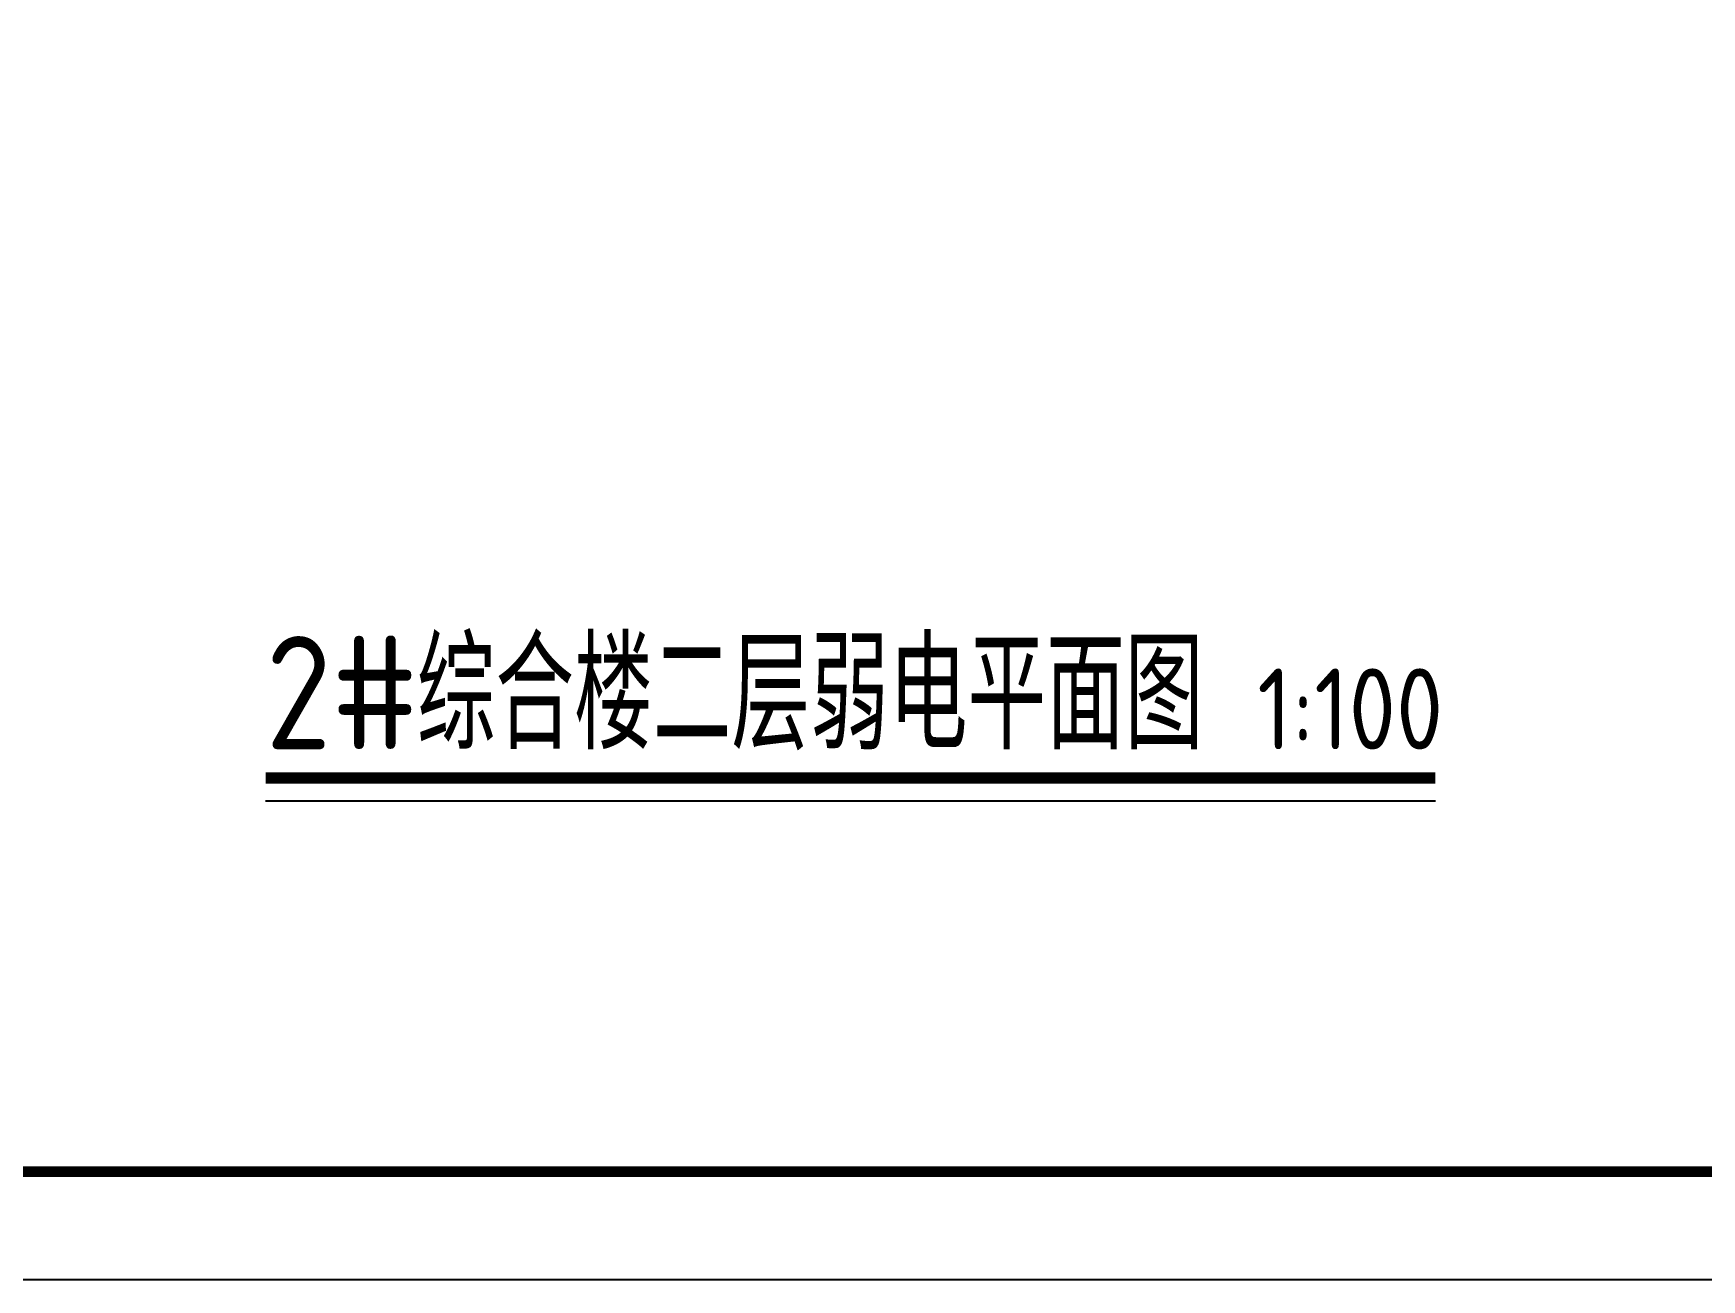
# Model space of a CAD drawing. Extents: x -9422388 to 15610651, y -1992469 to 953794.
# Drawn here: x -2848133 to -2832673, y -380398 to -368848 of the extents above; entities that cross this region are included whole.
import ezdxf

# ---------------------------------------------------------------- set-up
doc = ezdxf.new("R2010")
doc.units = 0
doc.header["$LTSCALE"] = 1000
doc.layers.add('A-ANNO-IDEN', color=3, linetype='Continuous')
doc.layers.add('PUB_TITLE', color=4, linetype='Continuous')
doc.styles.get("Standard").update_dxf_attribs({"font": 'gbenor.shx', "bigfont": 'gbcbig.shx'})

msp = doc.modelspace()

# ---------------------------------------------------------------- linework, layer by layer
at = {"layer": 'A-ANNO-IDEN', "const_width": 105}
msp.add_lwpolyline([(-2845980.6922, -375749.93337), (-2835140.09369, -375749.93337)], dxfattribs=at)
at = {"layer": 'A-ANNO-IDEN'}
msp.add_lwpolyline([(-2845980.6922, -375959.93337), (-2835140.09369, -375959.93337)], dxfattribs=at)
at = {"layer": 'PUB_TITLE'}
msp.add_lwpolyline([(-2891974.25692, -380398.05939), (-2786874.25692, -380398.05939), (-2786874.25692, -320998.05939), (-2891974.25692, -320998.05939)], close=True, dxfattribs=at)
at = {"layer": 'PUB_TITLE', "const_width": 100}
msp.add_lwpolyline([(-2889474.25692, -379398.05939), (-2787874.25692, -379398.05939), (-2787874.25692, -321998.05939), (-2889474.25692, -321998.05939)], close=True, dxfattribs=at)

# ---------------------------------------------------------------- texts
at = {"layer": 'A-ANNO-IDEN', "color": 7}
for s, height, p in [('2#', 1050, (-2845980.6922, -375484.08231)), ('综合楼二层弱电平面图', 1012.765957, (-2844580.6922, -375484.08231)), ('1:100', 750, (-2836790.58581, -375484.08231))]:
    msp.add_text(s, height=height, dxfattribs=at).set_placement(p)

doc.saveas('drawing.dxf')
